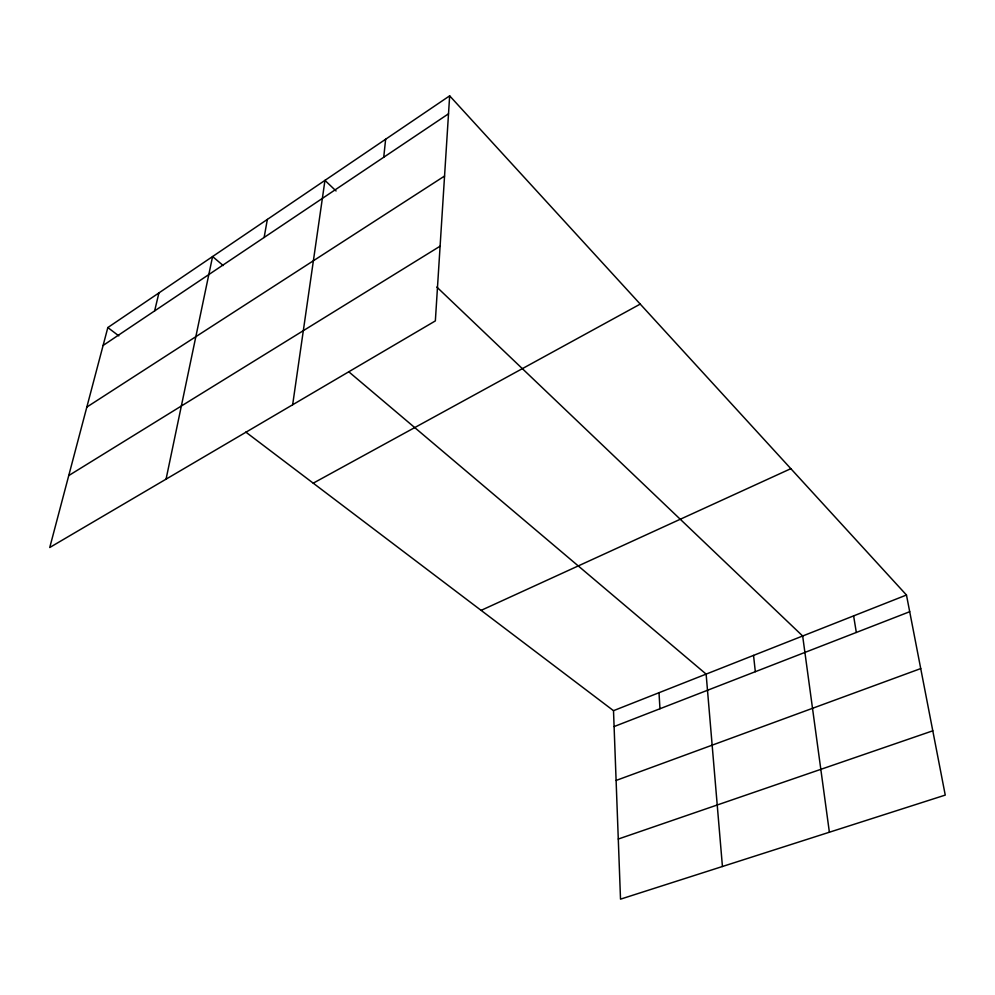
<?xml version="1.0" encoding="UTF-8"?>
<svg xmlns="http://www.w3.org/2000/svg" width="995" height="995" viewBox="0 0 995 995"><rect width="100%" height="100%" fill="white"/><g stroke="black" fill="none" stroke-linecap="round" stroke-linejoin="round"><path stroke-width="1.49" d="M449.653 95.843L435.35 320.912L49.75 547.499L107.833 327.554L449.653 95.843L906.47 595.022L945.25 795.092L620.519 899.157L613.505 710.679L245.802 432.079M383.734 157.247L385.637 139.238M292.654 404.766L324.955 180.381L336.061 190.965M264.135 237.469L267.344 219.422M166.066 479.155L212.582 256.548L223.203 265.541M154.635 310.9L158.914 292.928M103.107 345.464L448.509 113.803M86.839 407.079L444.554 176.053M68.742 475.573L440.101 246.188M313.226 483.172L640.233 304.097M481.12 610.37L790.838 468.67M613.505 710.679L906.47 595.022M614.102 726.561L909.704 611.714M616.104 780.441L920.723 668.578M618.281 839.046L932.788 730.815M107.833 327.554L118.815 335.875M349.083 372.043L706.127 674.112L722.432 866.496M436.83 287.07L802.666 636.004L829.382 832.218M853.611 615.893L856.322 632.447M753.538 655.394L755.317 671.687M659.001 692.719L659.959 708.739"/></g></svg>
